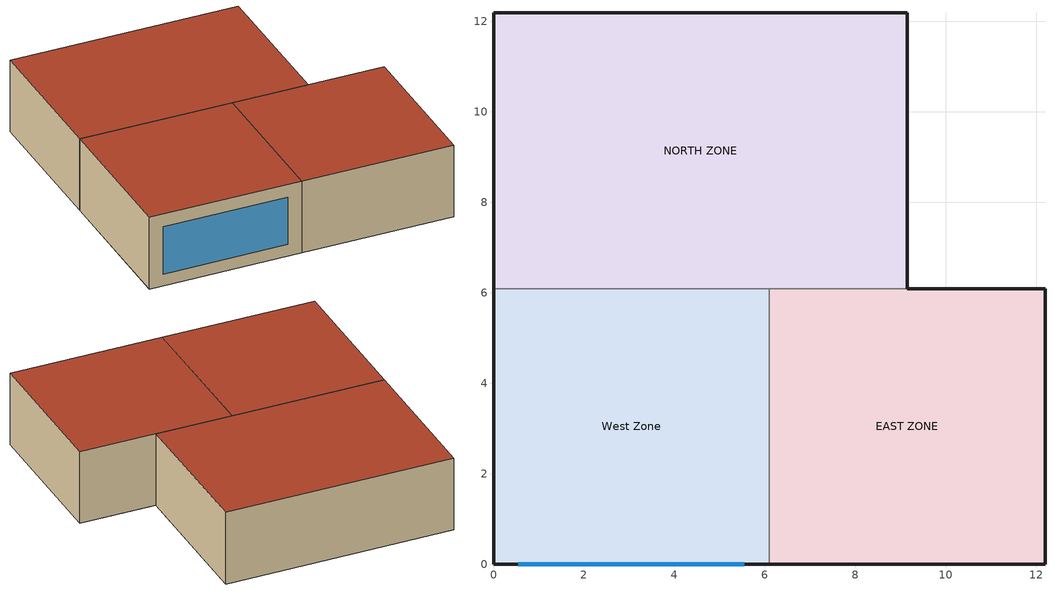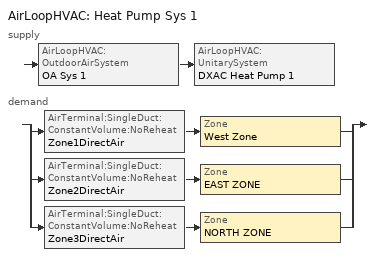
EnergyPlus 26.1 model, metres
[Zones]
West Zone
 floor adiabatic (FLOOR SLAB 8 IN): 0,0 0,6.1 6.1,6.1 6.1,0 z0
 wall outside (EXTWALL80): 0,6.1 0,0 6.1,0 z0:3.05
 wall to NORTH ZONE (PARTITION06): 6.1,6.1 0,6.1 z0:3.05
 wall to EAST ZONE (PARTITION06): 6.1,0 6.1,6.1 z0:3.05
 window (WIN-CON-LIGHT): 0.55,0 5.55,0 z0.5:2.5
 roof outside (ROOF34): 0,6.1 0,0 6.1,0 6.1,6.1 z3.05
EAST ZONE
 floor adiabatic (FLOOR SLAB 8 IN): 6.1,0 6.1,6.1 12.19,6.1 12.19,0 z0
 wall outside (EXTWALL80): 6.1,0 12.19,0 12.19,6.1 9.14,6.1 z0:3.05
 wall to NORTH ZONE (PARTITION06): 9.14,6.1 6.1,6.1 z0:3.05
 roof outside (ROOF34): 6.1,6.1 6.1,0 12.19,0 12.19,6.1 z3.05
NORTH ZONE
 floor adiabatic (FLOOR SLAB 8 IN): 0,6.1 0,12.19 9.14,12.19 9.14,6.1 z0
 wall outside (EXTWALL80): 9.14,6.1 9.14,12.19 0,12.19 0,6.1 z0:3.05
 roof outside (ROOF34): 0,12.19 0,6.1 9.14,6.1 9.14,12.19 z3.05
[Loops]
AirLoopHVAC 'Heat Pump Sys 1'
 supply: AirLoopHVAC:OutdoorAirSystem 'OA Sys 1' > AirLoopHVAC:UnitarySystem 'DXAC Heat Pump 1'
 demand: split
  | AirTerminal:SingleDuct:ConstantVolume:NoReheat 'Zone1DirectAir' > Zone 'West Zone'
  | AirTerminal:SingleDuct:ConstantVolume:NoReheat 'Zone2DirectAir' > Zone 'EAST ZONE'
  | AirTerminal:SingleDuct:ConstantVolume:NoReheat 'Zone3DirectAir' > Zone 'NORTH ZONE'
[Building]
NONE: Loads convergence tolerance value=0.04; Maximum number of warmup days=25; Minimum number of warmup days=6; North axis=0; Solar distribution=FullInteriorAndExterior; Temperature convergence tolerance value=0.4; Terrain=Suburbs
[Site:GroundTemperature:BuildingSurface]
20.03, 20.03, 20.13, 20.3, 20.43, 20.52, 20.62, 20.77, 20.78, 20.55, 20.44, 20.2
[Site:Location]
CHICAGO_IL_USA TMY2-94846: Elevation=190; Latitude=41.78; Longitude=-87.75; Time zone=-6
[SizingPeriod:DesignDay] Barometric pressure=99063; Day of month=21; Daylight saving time indicator=No; Humidity condition type=WetBulb; Rain indicator=No; Snow indicator=No; Solar model indicator=ASHRAEClearSky
Name | Daily dry bulb temperature range | Day type | Maximum dry bulb temperature | Month | Sky clearness | Wetbulb or dewpoint at maximum dry bulb | Wind direction | Wind speed
CHICAGO_IL_USA Annual Cooling 1% Design Conditions DB/MCWB | 10.7 | SummerDesignDay | 31.5 | 7 | 1 | 23 | 230 | 5.3
CHICAGO_IL_USA Annual Heating 99% Design Conditions DB | 0 | WinterDesignDay | -17.3 | 1 | 0 | -17.3 | 270 | 4.9
[Construction]
EXTWALL80: A1 - 1 IN STUCCO, C4 - 4 IN COMMON BRICK, E1 - 3 / 4 IN PLASTER OR GYP BOARD
FLOOR SLAB 8 IN: C10 - 8 IN HW CONCRETE
PARTITION06: E1 - 3 / 4 IN PLASTER OR GYP BOARD, C6 - 8 IN CLAY TILE, E1 - 3 / 4 IN PLASTER OR GYP BOARD
ROOF34: E2 - 1 / 2 IN SLAG OR STONE, E3 - 3 / 8 IN FELT AND MEMBRANE, B5 - 1 IN DENSE INSULATION, C12 - 2 IN HW CONCRETE
WIN-CON-LIGHT: WIN-LAY-GLASS-LIGHT
[Material] Thermal absorptance=0.9
Name | Conductivity | Density | Roughness | Solar absorptance | Specific heat | Thickness | Visible absorptance
A1 - 1 IN STUCCO | 0.691831 | 1858.142 | Smooth | 0.92 | 836.8 | 0.0253898 | 0.92
B5 - 1 IN DENSE INSULATION | 0.0432394 | 91.30524 | VeryRough | 0.5 | 836.8 | 0.0253898 | 0.5
C4 - 4 IN COMMON BRICK | 0.726422 | 1922.216 | Rough | 0.76 | 836.8 | 0.101498 | 0.76
C6 - 8 IN CLAY TILE | 0.570761 | 1121.292 | Smooth | 0.82 | 836.8 | 0.203302 | 0.82
C10 - 8 IN HW CONCRETE | 1.729577 | 2242.585 | MediumRough | 0.65 | 836.8 | 0.203302 | 0.65
C12 - 2 IN HW CONCRETE | 1.729577 | 2242.585 | MediumRough | 0.65 | 836.8 | 0.0509016 | 0.65
E1 - 3 / 4 IN PLASTER OR GYP BOARD | 0.726422 | 1601.846 | Smooth | 0.92 | 836.8 | 0.01905 | 0.92
E2 - 1 / 2 IN SLAG OR STONE | 1.435549 | 881.0155 | Rough | 0.55 | 1673.6 | 0.0127102 | 0.55
E3 - 3 / 8 IN FELT AND MEMBRANE | 0.190253 | 1121.292 | Rough | 0.75 | 1673.6 | 0.00954024 | 0.75
[WindowMaterial:Glazing]
WIN-LAY-GLASS-LIGHT: Back side infrared hemispherical emissivity=0.84; Back side solar reflectance at normal incidence=0.031; Back side visible reflectance at normal incidence=0.05; Conductivity=0.9; Front side infrared hemispherical emissivity=0.84; Front side solar reflectance at normal incidence=0.031; Front side visible reflectance at normal incidence=0.05; Infrared transmittance at normal incidence=0; Optical data type=SpectralAverage; Solar transmittance at normal incidence=0.9; Thickness=0.003; Visible transmittance at normal incidence=0.9
[AirLoopHVAC]
Heat Pump Sys 1: Design supply air flow rate=Autosize
[AirLoopHVAC:UnitarySystem]
DXAC Heat Pump 1: Availability schedule=FanAndCoilAvailSched; Control type=Load; Controlling zone or thermostat location=East Zone; Cooling coil=Heat Pump ACDXCoil 1 Cooling Coil; Cooling supply air flow rate=Autosize; Cooling supply air flow rate method=SupplyAirFlowRate; Fan placement=BlowThrough; Heating coil=Heat Pump DX Heating Coil 1; Heating supply air flow rate=Autosize; Heating supply air flow rate method=SupplyAirFlowRate; Maximum outdoor dry bulb temperature for supplemental heater operation=21; Maximum supply air temperature=Autosize; No load supply air flow rate=Autosize; No load supply air flow rate control set to low speed=No; No load supply air flow rate method=SupplyAirFlowRate; Supplemental heating coil=Heat Pump DX Supp Heating Coil 1; Supply air fan operating mode schedule=CyclingFanSchedule; Supply fan=Supply Fan 1
[AirTerminal:SingleDuct:ConstantVolume:NoReheat] Availability schedule=FanAndCoilAvailSched; Maximum air flow rate=Autosize
Zone1DirectAir; Zone2DirectAir; Zone3DirectAir
[AvailabilityManager:Scheduled]
Name | Schedule
Heat Pump 1 Avail | FanAndCoilAvailSched
Outdoor Air 1 Avail | OutdoorAirAvailSched
[Coil:Cooling:DX:VariableSpeed]
Heat Pump ACDXCoil 1 Cooling Coil: Crankcase heater capacity=75; Energy part load fraction curve=Heat Pump ACDXCoil 1 Cooling fPLR; Gross rated total cooling capacity at selected nominal speed level=27219.4; Maximum outdoor dry bulb temperature for crankcase heater operation=10; Nominal speed level=2; Number of speeds=2; Rated air flow rate at selected nominal speed level=1.45; Speed 1 energy input ratio function of air flow fraction curve=Heat Pump ACDXCoil 1 Cooling EIRfFF 1; Speed 1 energy input ratio function of temperature curve=Heat Pump ACDXCoil 1 Cooling EIRfT 1; Speed 1 reference unit gross rated cooling cop=3.899; Speed 1 reference unit gross rated sensible heat ratio=0.73; Speed 1 reference unit gross rated total cooling capacity=19554.1; Speed 1 reference unit rated air flow rate=1.0572; Speed 1 total cooling capacity function of air flow fraction curve=Heat Pump ACDXCoil 1 Cooling CapfFF 1; Speed 1 total cooling capacity function of temperature curve=Heat Pump ACDXCoil 1 Cooling CapfT 1; Speed 2 energy input ratio function of air flow fraction curve=Heat Pump ACDXCoil 1 Cooling EIRfFF 2; Speed 2 energy input ratio function of temperature curve=Heat Pump ACDXCoil 1 Cooling EIRfT 2; Speed 2 reference unit gross rated cooling cop=4.105; Speed 2 reference unit gross rated sensible heat ratio=0.73; Speed 2 reference unit gross rated total cooling capacity=27219.4; Speed 2 reference unit rated air flow rate=1.4523; Speed 2 total cooling capacity function of air flow fraction curve=Heat Pump ACDXCoil 1 Cooling CapfFF 2; Speed 2 total cooling capacity function of temperature curve=Heat Pump ACDXCoil 1 Cooling CapfT 2
[Coil:Heating:DX:SingleSpeed]
Heat Pump DX Heating Coil 1: 2023 rated supply fan power per volume flow rate=934.4; Availability schedule=FanAndCoilAvailSched; Crankcase heater capacity=200; Defrost control=Timed; Defrost strategy=Resistive; Defrost time period fraction=0.166667; Energy input ratio function of flow fraction curve=HPACHeatEIRFFF; Energy input ratio function of temperature curve=HPACHeatEIRFT; Gross rated heating capacity=Autosize; Gross rated heating cop=2.75; Heating capacity function of flow fraction curve=HPACHeatCapFFF; Heating capacity function of temperature curve=HPACHeatCapFT; Maximum outdoor dry bulb temperature for crankcase heater operation=10; Maximum outdoor dry bulb temperature for defrost operation=5; Minimum outdoor dry bulb temperature for compressor operation=-8; Part load fraction correlation curve=HPACCOOLPLFFPLR; Rated air flow rate=Autosize; Resistive defrost heater capacity=Autosize
[Coil:Heating:Fuel]
Heat Pump DX Supp Heating Coil 1: Availability schedule=FanAndCoilAvailSched; Burner efficiency=0.8; Fuel type=NaturalGas; Nominal capacity=Autosize
[Controller:OutdoorAir]
OA Controller 1: Economizer control action type=ModulateFlow; Economizer control type=NoEconomizer; Lockout type=NoLockout; Maximum outdoor air flow rate=Autosize; Minimum limit type=ProportionalMinimum; Minimum outdoor air flow rate=Autosize; Minimum outdoor air schedule=OAFractionSched
[DesignSpecification:OutdoorAir] Outdoor air flow per person=0.00944; Outdoor air flow per zone=0; Outdoor air flow per zone floor area=0; Outdoor air method=Flow/Person
SZ DSOA EAST ZONE; SZ DSOA NORTH ZONE; SZ DSOA West Zone
[ElectricEquipment] Design level calculation method=EquipmentLevel; Fraction latent=0; Fraction lost=0; Fraction radiant=0.3; Schedule=Intermittent
Name | Design level | Zone or zonelist or space or spacelist
EAST ZONE ElecEq 1 | 1464.375 | EAST ZONE
NORTH ZONE ElecEq 1 | 2928.751 | NORTH ZONE
West Zone ElecEq 1 | 2928.751 | West Zone
[Fan:SystemModel]
Supply Fan 1: Availability schedule=FanAndCoilAvailSched; Design electric power consumption=Autosize; Design maximum air flow rate=Autosize; Design power sizing method=TotalEfficiencyAndPressure; Design pressure rise=300; Electric power minimum flow rate fraction=0; Fan total efficiency=0.7; Motor efficiency=0.9; Motor in air stream fraction=1; Speed control method=Discrete
[Lights] Design level calculation method=LightingLevel; End use subcategory=GeneralLights; Fraction radiant=0.2; Fraction replaceable=0; Fraction visible=0.2; Return air fraction=0; Schedule=Office Lighting
Name | Lighting level | Zone or zonelist or space or spacelist
EAST ZONE Lights 1 | 1464.375 | EAST ZONE
NORTH ZONE Lights 1 | 878.6252 | NORTH ZONE
[People] Activity level schedule=Activity Sch; Air velocity schedule=Air Velo Sch; Carbon dioxide generation rate=3.82e-08; Clothing insulation schedule=Clothing Sch; Fraction radiant=0.3; Mean radiant temperature calculation type=EnclosureAveraged; Number of people calculation method=People; Number of people schedule=Office Occupancy; Thermal comfort model 1 type=Fanger; Work efficiency schedule=Work Eff Sch
Name | Number of people | Zone or zonelist or space or spacelist
EastPeople | 3 | EAST ZONE
NorthPeople | 4 | NORTH ZONE
WestPeople | 3 | West Zone
[Sizing:System]
Heat Pump Sys 1: 100 outdoor air in cooling=No; 100 outdoor air in heating=No; Central cooling capacity control method=VAV; Central cooling design supply air humidity ratio=0.008; Central cooling design supply air temperature=13; Central heating design supply air humidity ratio=0.008; Central heating design supply air temperature=50; Central heating maximum system air flow ratio=0; Cooling design capacity=Autosize; Cooling design capacity method=CoolingDesignCapacity; Cooling supply air flow rate=0; Cooling supply air flow rate method=DesignDay; Design outdoor air flow rate=Autosize; Heating design capacity=Autosize; Heating design capacity method=HeatingDesignCapacity; Heating supply air flow rate=0; Heating supply air flow rate method=DesignDay; Precool design humidity ratio=0.008; Precool design temperature=11; Preheat design humidity ratio=0.008; Preheat design temperature=7; Type of load to size on=Sensible; Type of zone sum to use=NonCoincident; Zone maximum outdoor air fraction=1
[Sizing:Zone] Account for dedicated outdoor air system=No; Cooling design air flow method=DesignDay; Cooling design air flow rate=0; Dedicated outdoor air high setpoint temperature for design=Autosize; Dedicated outdoor air low setpoint temperature for design=Autosize; Dedicated outdoor air system control strategy=NeutralSupplyAir; Heating design air flow method=DesignDay; Heating design air flow rate=0; Zone cooling design supply air humidity ratio=0.009; Zone cooling design supply air temperature=14; Zone cooling design supply air temperature input method=SupplyAirTemperature; Zone cooling sizing factor=0; Zone heating design supply air humidity ratio=0.009; Zone heating design supply air temperature=48; Zone heating design supply air temperature input method=SupplyAirTemperature; Zone heating sizing factor=0
Name | Design specification outdoor air object
West Zone | SZ DSOA West Zone
EAST ZONE | SZ DSOA EAST ZONE
NORTH ZONE | SZ DSOA NORTH ZONE
[ThermostatSetpoint:SingleCooling]
Cooling Setpoint with SB: Setpoint temperature schedule=Cooling Setpoints
[ThermostatSetpoint:SingleHeating]
Heating Setpoint with SB: Setpoint temperature schedule=Heating Setpoints
[Zone] Ceiling height=Autocalculate; Multiplier=1; Type=1; Volume=Autocalculate
EAST ZONE; NORTH ZONE; West Zone
[ZoneControl:Thermostat] Control 1=Heating Setpoint with SB; Control 2=Cooling Setpoint with SB; Control type schedule=Zone Control Type Sched
Name | Zone or zonelist
Zone 1 Thermostat | West Zone
Zone 2 Thermostat | EAST ZONE
Zone 3 Thermostat | NORTH ZONE
[Zone equipment]
West Zone: Zone1DirectAir
EAST ZONE: Zone2DirectAir
NORTH ZONE: Zone3DirectAir
[Curve:Cubic]
Name | Maximum value of x | Minimum value of x | Coefficient1 constant | Coefficient2 x | Coefficient3 x 2 | Coefficient4 x 3 | Input unit type for x | Output unit type
HPACHeatCapFFF | 1.5 | 0.5 | 0.84 | 0.16 | 0 | 0
HPACHeatCapFT | 20 | -20 | 0.758746 | 0.027626 | 0.000148716 | 3.4992e-06 | Temperature | Dimensionless
HPACHeatEIRFT | 20 | -20 | 1.19248 | -0.0300438 | 0.00103745 | -2.3328e-05 | Temperature | Dimensionless
[Curve:Linear]
Heat Pump ACDXCoil 1 Cooling fPLR: Maximum value of x=1; Minimum value of x=0; Coefficient1 constant=0.85; Coefficient2 x=0.15
[Curve:Quadratic] Maximum value of x=1; Minimum value of x=0
Name | Coefficient1 constant | Coefficient2 x | Coefficient3 x 2
HPACCOOLPLFFPLR | 0.85 | 0.15 | 0
HPACHeatEIRFFF | 1.3824 | -0.4336 | 0.0512
[Schedule:Compact]
Activity Sch: Through: 12/31, For: Alldays, Until: 24:00, 131.8
Air Velo Sch: Through: 12/31, For: Alldays, Until: 24:00, 0.137
COOLING SETPOINTS: Through: 12/31, For: Weekdays Weekends Holidays CustomDay1 CustomDay2, Until: 7:00, 30, Until: 17:00, 24, Until: 24:00, 30, For: SummerDesignDay, Until: 24:00, 24, For: WinterDesignDay, Until: 24:00, 50
Clothing Sch: Through: 12/31, For: Alldays, Until: 24:00, 1
CyclingFanSchedule: Through: 12/31, For: AllDays, Until: 24:00, 0
FANANDCOILAVAILSCHED: Through: 3/31, For: Alldays, Until: 24:00, 1, Through: 9/30, For: Weekdays, Until: 7:00, 0, Until: 17:00, 1, Until: 24:00, 0, For: Weekends Holidays CustomDay1 CustomDay2, Until: 24:00, 0, For: SummerDesignDay WinterDesignDay, Until: 24:00, 1, Through: 12/31, For: Alldays, Until: 24:00, 1
HEATING SETPOINTS: Through: 12/31, For: Weekdays Weekends Holidays CustomDay1 CustomDay2, Until: 7:00, 15, Until: 17:00, 20, Until: 24:00, 15, For: SummerDesignDay, Until: 24:00, 15, For: WinterDesignDay, Until: 24:00, 20
Intermittent: Through: 12/31, For: Weekdays, Until: 8:00, 0, Until: 18:00, 1, Until: 24:00, 0, For: Weekends Holidays CustomDay1 CustomDay2, Until: 24:00, 0, For: SummerDesignDay, Until: 24:00, 1, For: WinterDesignDay, Until: 24:00, 0.15
OAFRACTIONSCHED: Through: 12/31, For: Weekdays Weekends Holidays CustomDay1 CustomDay2, Until: 7:00, 0, Until: 17:00, 1, Until: 24:00, 0, For: SummerDesignDay WinterDesignDay, Until: 24:00, 1
OUTDOORAIRAVAILSCHED: Through: 12/31, For: Weekdays, Until: 7:00, 0, Until: 17:00, 1, Until: 24:00, 0, For: Weekends Holidays CustomDay1 CustomDay2, Until: 24:00, 0, For: SummerDesignDay WinterDesignDay, Until: 24:00, 1
Office Lighting: Through: 12/31, For: Weekdays, Until: 6:00, 0.05, Until: 7:00, 0.2, Until: 17:00, 1, Until: 18:00, 0.5, Until: 24:00, 0.05, For: Weekends Holidays CustomDay1 CustomDay2, Until: 24:00, 0.05, For: SummerDesignDay, Until: 24:00, 1, For: WinterDesignDay, Until: 24:00, 0.15
Office Occupancy: Through: 12/31, For: Weekdays, Until: 6:00, 0, Until: 7:00, 0.1, Until: 8:00, 0.5, Until: 12:00, 1, Until: 13:00, 0.5, Until: 16:00, 1, Until: 17:00, 0.5, Until: 18:00, 0.1, Until: 24:00, 0, For: Weekends Holidays CustomDay1 CustomDay2, Until: 24:00, 0, For: SummerDesignDay, Until: 24:00, 1, For: WinterDesignDay, Until: 24:00, 0.05
Work Eff Sch: Through: 12/31, For: Alldays, Until: 24:00, 0
ZONE CONTROL TYPE SCHED: Through: 3/31, For: Alldays, Until: 24:00, 1, Through: 9/30, For: Alldays, Until: 24:00, 2, Through: 12/31, For: Alldays, Until: 24:00, 1
[Table:IndependentVariable]
Heat Pump ACDXCoil 1 Coil Flow Fraction: Constant, Linear, 1, Dimensionless, 0.75, 1, 1.25
Heat Pump ACDXCoil 1 Cooling Indoor Wetbulb: Constant, Linear, 19.44, Temperature, 10, 19.44, 26.67
Heat Pump ACDXCoil 1 Cooling Outdoor Drybulb: Constant, Linear, 35, Temperature, 12.78, 27.78, 35, 51.67
[Table:IndependentVariableList]
Heat Pump ACDXCoil 1 Cooling fT List: Heat Pump ACDXCoil 1 Cooling Indoor Wetbulb, Heat Pump ACDXCoil 1 Cooling Outdoor Drybulb
Heat Pump ACDXCoil 1 fFF List: Heat Pump ACDXCoil 1 Coil Flow Fraction
[Table:Lookup]
Heat Pump ACDXCoil 1 Cooling CapfFF 1; Heat Pump ACDXCoil 1 Cooling CapfFF 2: Heat Pump ACDXCoil 1 fFF List, 1, None, Dimensionless, 0.96, 1, 1.03
Heat Pump ACDXCoil 1 Cooling CapfT 1: Heat Pump ACDXCoil 1 Cooling fT List, 1, None, Dimensionless, 1.09, 0.97, 0.92, 0.81, 1.21, 1.07, 1, 0.84, 1.34, 1.19, 1.11, 0.94
Heat Pump ACDXCoil 1 Cooling CapfT 2: Heat Pump ACDXCoil 1 Cooling fT List, 1, None, Dimensionless, 1.09, 0.97, 0.92, 0.81, 1.2, 1.07, 1, 0.85, 1.34, 1.19, 1.11, 0.94
Heat Pump ACDXCoil 1 Cooling EIRfFF 1; Heat Pump ACDXCoil 1 Cooling EIRfFF 2: Heat Pump ACDXCoil 1 fFF List, 1, None, Dimensionless, 1.0366, 1, 0.9629
Heat Pump ACDXCoil 1 Cooling EIRfT 1: Heat Pump ACDXCoil 1 Cooling fT List, 1, None, Dimensionless, 0.4704, 0.8474, 1.0706, 1.7026, 0.4446, 0.7958, 1, 1.5955, 0.3839, 0.693, 0.8869, 1.4684
Heat Pump ACDXCoil 1 Cooling EIRfT 2: Heat Pump ACDXCoil 1 Cooling fT List, 1, None, Dimensionless, 0.4499, 0.8401, 1.0706, 1.7218, 0.4252, 0.789, 1, 1.6135, 0.3671, 0.6871, 0.8869, 1.4849
